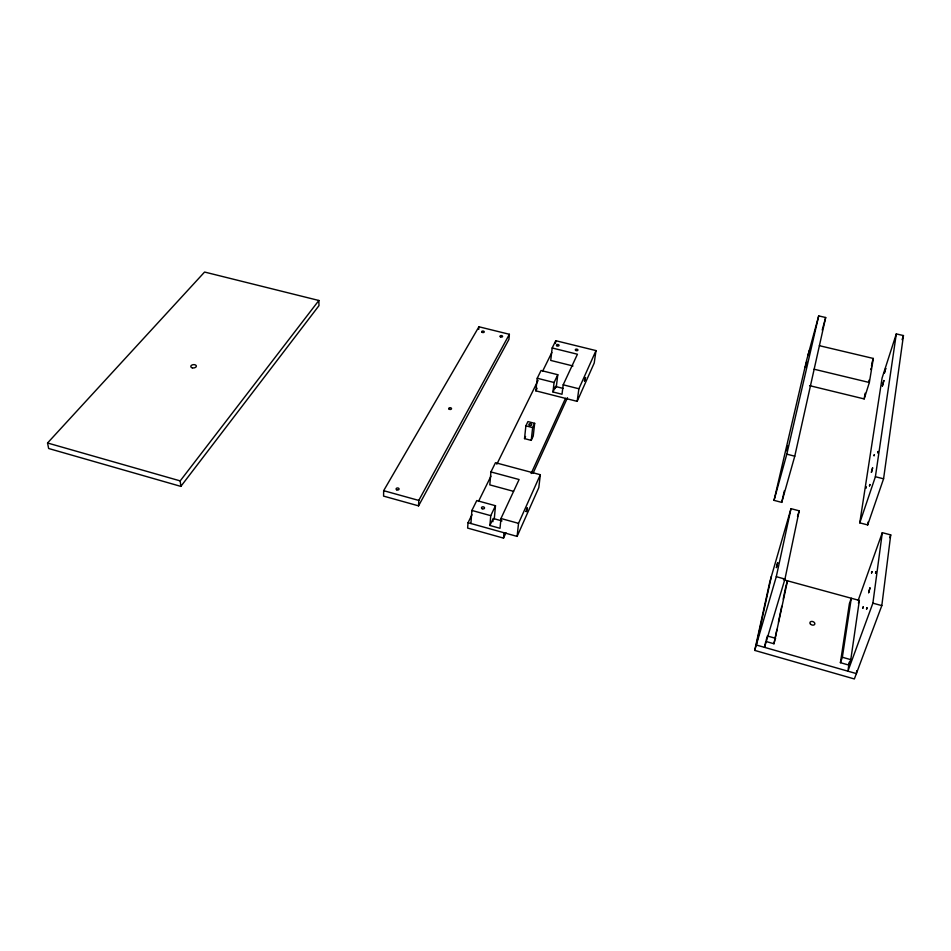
<?xml version="1.0" encoding="UTF-8"?>
<svg xmlns="http://www.w3.org/2000/svg" width="951" height="951" viewBox="0 0 951 951"><rect width="100%" height="100%" fill="white"/><g stroke="black" fill="none" stroke-linecap="round" stroke-linejoin="round"><path stroke-width="1.43" d="M383.657 490.68L383.574 496.113L418.559 505.861L508.916 339.424L509.379 334.288L478.924 326.775L383.657 490.68L418.773 500.428L418.559 505.861M478.745 329.343L478.924 326.775M471.958 514.729L468.035 522.705L467.63 528.078L503.519 538.123L505.98 532.726M470.9 523.502L471.898 510.449L476.772 500.571L495.483 505.718L494.294 518.747M468.035 522.705L517.118 536.4L538.801 487.649L540.334 474.727L495.483 462.709L490.93 471.934L489.801 484.879L513.54 491.334M490.93 471.934L519.091 479.53L500.963 518.497L500.012 528.304L489.884 525.475L490.752 515.668L495.483 505.718M492.891 521.719L493.082 519.555M503.519 538.123L504.042 532.762M524.524 438.613L525.879 425.834L527.936 421.578L534.664 423.326L533.238 436.093L531.229 440.372L524.524 438.613L525.546 436.473M517.118 536.4L518.533 523.359L540.334 474.727M573.001 365.98L550.724 360.429L552.174 347.983L555.776 340.708L596.004 350.598L594.22 363.009L577.162 401.358L535.841 390.837L537.232 378.248L541.048 370.51L557.785 374.718L556.252 387.271M531.229 440.372L532.643 427.593L534.664 423.326M878.165 451.559L877.761 453.009L878.142 451.499M555.455 343.466L555.776 340.708M552.174 347.983L577.435 354.236L563.194 384.81L562.005 394.261L552.947 391.967L554.088 382.504L557.785 374.718M555.277 388.555L555.527 386.475L563.254 388.436M785.883 586.149L787.511 580.74L773.983 643.768L765.781 641.426L764.509 647.346L784.955 579.064L799.185 510.818L790.994 508.666L769.835 581.774L754.714 650.401L854.367 678.955L881.815 605.609L890.73 534.89L882.302 532.679L858.242 600.224M849.219 662.181L847.912 671.18L872.887 603.172L882.302 532.679M577.162 401.358L578.886 388.769L596.004 350.598M856.78 670.693L856.375 673.593L756.295 645.004L771.392 576.401M883.574 478.805L903.45 335.56L896.306 333.908L882.088 378.034L859.775 522.86L867.692 524.928L883.574 478.805L875.395 476.724L896.306 333.908M840.411 662.681L842.348 657.26L851.288 598.238L849.398 603.635L840.411 662.681L848.803 665.07L850.788 659.649L859.359 600.45L783.434 579.706M867.692 524.928L868.12 522.004M809.563 385.642L864.174 398.921L869.345 382.504L873.339 358.456L819.393 345.689M864.174 398.921L865.137 393.227M871.556 366.23L871.556 365.35M773.983 643.768L776.955 629.36M778.441 622.168L781.722 606.322M783.208 599.118L785.585 587.599M754.714 650.401L776.289 576.686L790.994 508.666M794.763 456.195L825.682 317.515L818.704 315.898L806.686 359.989L774.031 500.357L781.734 502.378L794.763 456.195L786.81 454.162L818.704 315.898M781.734 502.378L784.337 490.823M866.076 487.53C865.731 489.587 866.587 485.379 866.242 487.435M808.6 353.38C806.912 360.322 810.692 345.724 808.778 352.69M874.159 455.232C874.884 453.08 873.553 457.443 874.278 455.291M774.031 500.357L786.81 454.162M822.211 330.045L825.682 317.515M869.083 380.162L868.703 381.47M871.057 368.227L870.688 369.511M797.52 516.464L799.185 510.818M766.185 640.071L767.398 635.993L775.647 638.335M871.639 363.876L873.339 358.456M902.095 339.697L903.45 335.56M859.775 522.86L875.395 476.724M858.396 603.148L859.359 600.45M889.732 537.648L890.73 534.89M533.035 473.325L567.485 397.72M531.134 473.515L565.488 398.386M489.884 525.475L493.189 518.485L502.009 520.922M552.947 391.967L555.527 386.475M535.841 390.837L537.113 388.246M478.508 501.427L490.942 476.166M496.838 464.195L538.076 380.424M542.664 371.116L551.83 352.5M418.773 500.428L509.379 334.288M180.845 486.389L318.977 305.64L318.858 300.48L204.584 272.045L47.55 442.988L48.644 448.503L180.845 486.389L180.203 480.897L318.858 300.48M814.104 369.214L869.345 382.504M537.232 378.248L554.088 382.504M563.194 384.81L578.886 388.769M525.879 425.834L532.643 427.593M776.289 576.686L784.955 579.064M872.887 603.172L881.815 605.609M471.898 510.449L490.752 515.668M500.963 518.497L518.533 523.359M842.348 657.26L850.788 659.649M47.55 442.988L180.203 480.897M584.461 380.959L585.531 377.511L584.461 380.959M883.883 380.566L882.385 385.94L883.883 380.566M869.963 587.908L868.667 592.687L869.963 587.908M872.602 467.88L871.413 472.326L872.602 467.88M871.544 573.025L871.948 571.587L871.544 573.025M526.081 511.412C527.044 513.623 528.399 502.009 526.081 511.412M875.99 571.622L875.55 573.18L875.99 571.622M866.551 609.187L866.991 607.808L866.551 609.187M862.795 608.236L863.199 606.869L862.795 608.236M869.511 485.866L869.892 484.535L869.511 485.866M884.275 373.327L885.702 368.501L884.275 373.327M777.656 562.754L776.42 567.533L777.656 562.754M806.721 362.058L805.331 367.407L806.721 362.058M786.525 450.548L787.642 446.328L786.525 450.548M810.442 624.034A2.544 1.759 20.7 0 0 814.662 624.391A2.544 1.759 20.7 0 0 812.059 621.419A2.544 1.759 20.7 0 0 810.442 624.034M529.41 425.24A1.415 0.915 6.3 0 0 531.68 424.8A1.415 0.915 6.3 0 0 529.766 423.694A1.415 0.915 6.3 0 0 529.41 425.24M556.81 345.736A1.308 0.785 6.7 0 0 558.998 345.57A1.308 0.785 6.7 0 0 557.429 344.476A1.308 0.785 6.7 0 0 556.81 345.736M575.7 350.396A1.32 0.785 7.3 0 0 577.887 350.23A1.32 0.785 7.3 0 0 576.294 349.124A1.32 0.785 7.3 0 0 575.7 350.396M482.157 508.726A1.522 1.07 4.8 0 0 484.523 508A1.522 1.07 4.8 0 0 482.312 506.895A1.522 1.07 4.8 0 0 482.157 508.726M396.698 489.813A1.498 1.034 1 0 0 399.075 489.111A1.498 1.034 1 0 0 396.983 488.041A1.498 1.034 1 0 0 396.698 489.813M482.264 332.398A1.284 0.761 4.3 0 0 484.261 331.899A1.284 0.761 4.3 0 0 482.395 331.079A1.284 0.761 4.3 0 0 482.264 332.398M500.357 336.797A1.296 0.773 4.9 0 0 502.532 336.63A1.296 0.773 4.9 0 0 501.034 335.56A1.296 0.773 4.9 0 0 500.357 336.797M449.229 409.227A1.391 0.892 3.3 0 0 451.499 408.811A1.391 0.892 3.3 0 0 449.692 407.729A1.391 0.892 3.3 0 0 449.229 409.227M192.28 367.835A2.794 1.664 -4.9 0 0 196.358 366.076A2.794 1.664 -4.9 0 0 192.102 364.958A2.794 1.664 -4.9 0 0 192.28 367.835"/></g></svg>
